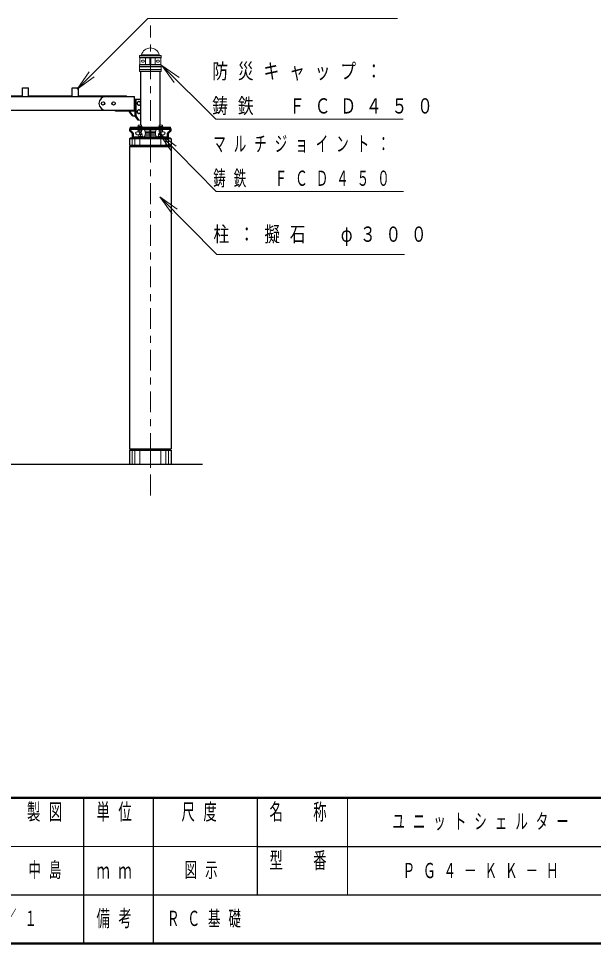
# Model space of a CAD drawing. Units: millimetres on the paper, scale 1:50. Extents: x -365 to 10, y -38 to 257.
# Drawn here: x -216.9 to -134.1, y 0 to 133.3 of the extents above; entities that cross this region are included whole.
import ezdxf

# ---------------------------------------------------------------- set-up
doc = ezdxf.new("R2010")
doc.units = ezdxf.units.MM
doc.linetypes.add('USER2', pattern=[6, 3, -1, 1, -1])
doc.layers.add('LY_1', color=7, linetype='Continuous', lineweight=13)
doc.layers.add('LY_2', color=7, linetype='Continuous', lineweight=13)
doc.styles.add('ＭＳ ゴシック', font='')
doc.styles.get('ＭＳ ゴシック').set_extended_font_data('MS Gothic')

msp = doc.modelspace()

# ---------------------------------------------------------------- linework, layer by layer
at = {"layer": 'LY_1', "linetype": 'USER2'}
msp.add_line((-197.891, 64.582), (-197.891, 132.321), dxfattribs=at)
at = {"layer": 'LY_1'}
for p, q in [((-199.289, 127.979), (-199.171, 128.097)), ((-199.171, 128.097), (-196.611, 128.097)), ((-196.493, 127.979), (-196.611, 128.097)), ((-199.471, 127.959), (-199.451, 127.979)), ((-199.471, 127.959), (-196.311, 127.959)), ((-199.471, 127.959), (-199.471, 127.699)), ((-199.471, 127.699), (-199.451, 127.679)), ((-199.471, 127.699), (-196.311, 127.699)), ((-199.431, 126.679), (-199.471, 126.639)), ((-199.451, 127.979), (-196.331, 127.979)), ((-199.451, 127.679), (-196.331, 127.679)), ((-199.451, 127.679), (-198.629, 127.643)), ((-199.431, 126.679), (-198.629, 126.714)), ((-199.431, 126.679), (-196.351, 126.679)), ((-199.391, 127.674), (-199.391, 126.683)), ((-199.041, 127.329), (-198.901, 127.329)), ((-199.041, 127.029), (-198.901, 127.029)), ((-198.591, 127.641), (-197.961, 127.641)), ((-198.591, 127.603), (-198.591, 126.753)), ((-198.591, 126.715), (-197.961, 126.715)), ((-197.961, 127.639), (-197.961, 126.719)), ((-197.191, 127.641), (-197.821, 127.641)), ((-197.821, 127.639), (-197.821, 126.719)), ((-197.191, 126.715), (-197.821, 126.715)), ((-197.191, 127.603), (-197.191, 126.753)), ((-196.331, 127.679), (-197.153, 127.643)), ((-196.351, 126.679), (-197.153, 126.714)), ((-196.741, 127.329), (-196.881, 127.329)), ((-196.741, 127.029), (-196.881, 127.029)), ((-196.391, 127.674), (-196.391, 126.683)), ((-196.351, 126.679), (-196.311, 126.639)), ((-196.331, 127.979), (-196.311, 127.959)), ((-196.331, 127.679), (-196.311, 127.699)), ((-196.311, 127.959), (-196.311, 127.699)), ((-208.449, 123.157), (-206.681, 125.632)), ((-199.471, 126.639), (-199.471, 126.399)), ((-199.471, 126.639), (-196.311, 126.639)), ((-199.471, 126.399), (-199.451, 126.379)), ((-199.471, 126.399), (-196.311, 126.399)), ((-199.451, 125.979), (-199.471, 125.959)), ((-199.471, 125.959), (-199.471, 125.719)), ((-199.471, 125.959), (-196.311, 125.959)), ((-199.471, 125.719), (-199.431, 125.679)), ((-199.471, 125.719), (-196.311, 125.719)), ((-199.451, 126.379), (-199.451, 125.979)), ((-199.451, 126.379), (-196.331, 126.379)), ((-199.451, 125.979), (-196.331, 125.979)), ((-199.431, 125.679), (-196.351, 125.679)), ((-196.311, 125.719), (-196.351, 125.679)), ((-196.311, 126.399), (-196.331, 126.379)), ((-196.331, 126.379), (-196.331, 125.979)), ((-196.331, 125.979), (-196.311, 125.959)), ((-196.311, 126.639), (-196.311, 126.399)), ((-196.311, 125.959), (-196.311, 125.719)), ((-196.222, 126.579), (-194.101, 124.458)), ((-196.222, 126.579), (-193.747, 124.811)), ((-194.455, 124.104), (-196.222, 126.579)), ((-208.449, 123.157), (-206.327, 125.279)), ((-205.974, 124.925), (-208.449, 123.157)), ((-194.991, 117.677), (-200.791, 117.677)), ((-200.791, 117.677), (-200.791, 117.496)), ((-199.691, 117.741), (-199.691, 117.677)), ((-199.091, 117.741), (-199.691, 117.741)), ((-199.151, 117.941), (-199.631, 117.941)), ((-199.631, 117.941), (-199.631, 117.741)), ((-199.151, 117.941), (-199.151, 117.741)), ((-199.091, 117.741), (-199.091, 117.677)), ((-196.691, 117.741), (-196.691, 117.677)), ((-196.091, 117.741), (-196.691, 117.741)), ((-196.631, 117.941), (-196.631, 117.741)), ((-196.151, 117.941), (-196.631, 117.941)), ((-196.151, 117.941), (-196.151, 117.741)), ((-196.091, 117.741), (-196.091, 117.677)), ((-194.991, 117.677), (-194.991, 117.496)), ((-200.791, 117.316), (-197.981, 117.316)), ((-200.391, 116.276), (-197.981, 116.276)), ((-199.791, 117.016), (-199.631, 117.016)), ((-199.791, 116.576), (-199.531, 116.576)), ((-199.691, 117.252), (-199.691, 117.316)), ((-199.691, 117.252), (-199.091, 117.252)), ((-199.631, 116.992), (-199.631, 117.252)), ((-199.631, 116.992), (-199.151, 116.992)), ((-199.591, 116.34), (-199.591, 116.276)), ((-199.591, 116.34), (-198.991, 116.34)), ((-199.551, 116.94), (-199.551, 116.992)), ((-199.551, 116.94), (-199.231, 116.94)), ((-199.531, 116.6), (-199.531, 116.34)), ((-199.531, 116.6), (-199.051, 116.6)), ((-199.451, 116.796), (-199.451, 116.6)), ((-199.131, 116.796), (-199.451, 116.796)), ((-199.391, 116.992), (-199.391, 117.252)), ((-199.291, 116.6), (-199.291, 116.34)), ((-199.231, 116.94), (-199.231, 116.992)), ((-199.151, 116.992), (-199.151, 117.252)), ((-199.131, 116.796), (-199.131, 116.6)), ((-199.091, 117.252), (-199.091, 117.316)), ((-199.051, 116.6), (-199.051, 116.34)), ((-198.991, 116.34), (-198.991, 116.276)), ((-198.691, 117.216), (-198.691, 117.096)), ((-198.651, 117.076), (-198.691, 117.096)), ((-198.691, 116.496), (-198.651, 116.516)), ((-198.691, 116.496), (-198.691, 116.376)), ((-198.651, 117.076), (-198.651, 116.896)), ((-197.981, 117.076), (-198.651, 117.076)), ((-198.611, 116.876), (-198.651, 116.896)), ((-198.651, 116.696), (-198.611, 116.716)), ((-198.651, 116.696), (-198.651, 116.516)), ((-197.981, 116.516), (-198.651, 116.516)), ((-198.611, 116.876), (-198.611, 116.716)), ((-197.981, 116.876), (-198.611, 116.876)), ((-197.981, 116.716), (-198.611, 116.716)), ((-197.981, 117.316), (-197.981, 116.276)), ((-197.841, 116.876), (-197.941, 116.876)), ((-194.991, 117.316), (-197.801, 117.316)), ((-197.801, 117.316), (-197.801, 116.276)), ((-197.801, 117.076), (-197.131, 117.076)), ((-197.801, 116.876), (-197.171, 116.876)), ((-197.801, 116.716), (-197.171, 116.716)), ((-197.801, 116.516), (-197.131, 116.516)), ((-195.391, 116.276), (-197.801, 116.276)), ((-197.171, 116.876), (-197.131, 116.896)), ((-197.171, 116.876), (-197.171, 116.716)), ((-197.131, 116.696), (-197.171, 116.716)), ((-197.131, 117.076), (-197.091, 117.096)), ((-197.131, 117.076), (-197.131, 116.896)), ((-197.131, 116.696), (-197.131, 116.516)), ((-197.091, 116.496), (-197.131, 116.516)), ((-197.091, 117.216), (-197.091, 117.096)), ((-197.091, 116.496), (-197.091, 116.376)), ((-196.791, 116.34), (-196.191, 116.34)), ((-196.791, 116.34), (-196.791, 116.276)), ((-196.731, 116.6), (-196.731, 116.34)), ((-196.251, 116.6), (-196.731, 116.6)), ((-196.691, 117.252), (-196.691, 117.316)), ((-196.091, 117.252), (-196.691, 117.252)), ((-196.331, 116.796), (-196.651, 116.796)), ((-196.651, 116.796), (-196.651, 116.6)), ((-196.631, 116.992), (-196.631, 117.252)), ((-196.151, 116.992), (-196.631, 116.992)), ((-196.627, 116.738), (-194.523, 114.599)), ((-196.627, 116.738), (-194.167, 114.95)), ((-194.88, 114.249), (-196.627, 116.738)), ((-196.551, 116.94), (-196.551, 116.992)), ((-196.231, 116.94), (-196.551, 116.94)), ((-196.491, 116.6), (-196.491, 116.34)), ((-196.391, 116.992), (-196.391, 117.252)), ((-196.331, 116.796), (-196.331, 116.6)), ((-196.251, 116.6), (-196.251, 116.34)), ((-195.991, 116.576), (-196.251, 116.576)), ((-196.231, 116.94), (-196.231, 116.992)), ((-196.191, 116.34), (-196.191, 116.276)), ((-196.151, 116.992), (-196.151, 117.252)), ((-195.991, 117.016), (-196.151, 117.016)), ((-196.091, 117.252), (-196.091, 117.316)), ((-200.516, 115.997), (-200.516, 115.096)), ((-200.141, 115.997), (-200.141, 115.096)), ((-199.391, 115.997), (-199.391, 115.096)), ((-197.891, 115.997), (-197.891, 115.096)), ((-196.391, 115.997), (-196.391, 115.096)), ((-195.641, 115.997), (-195.641, 115.096)), ((-195.266, 115.997), (-195.266, 115.096)), ((-196.51, 107.649), (-194.406, 105.51)), ((-196.51, 107.649), (-194.05, 105.861)), ((-194.763, 105.16), (-196.51, 107.649)), ((-200.516, 71.097), (-200.516, 69.097)), ((-200.141, 71.097), (-200.141, 69.097)), ((-199.391, 71.097), (-199.391, 69.097)), ((-197.891, 71.097), (-197.891, 69.097)), ((-196.391, 71.097), (-196.391, 69.097)), ((-195.641, 71.097), (-195.641, 69.097)), ((-195.266, 71.097), (-195.266, 69.097))]:
    msp.add_line(p, q, dxfattribs=at)
at = {"layer": 'LY_1', "lineweight": 25}
for p, q in [((-199.289, 125.679), (-199.289, 117.941)), ((-196.493, 117.941), (-196.493, 125.679)), ((-216.331, 123.327), (-215.451, 123.327)), ((-216.331, 122.097), (-216.331, 123.327)), ((-215.451, 122.097), (-215.451, 123.327)), ((-209.131, 123.327), (-208.251, 123.327)), ((-209.131, 122.097), (-209.131, 123.327)), ((-208.251, 122.097), (-208.251, 123.327)), ((-230.291, 122.097), (-204.291, 122.097)), ((-222.651, 122.177), (-216.331, 122.177)), ((-215.451, 122.177), (-209.131, 122.177)), ((-208.251, 122.177), (-201.351, 122.177)), ((-201.351, 122.097), (-201.351, 122.177)), ((-230.291, 120.097), (-204.291, 120.097)), ((-333.604, 69.097), (-190.398, 69.097))]:
    msp.add_line(p, q, dxfattribs=at)
at = {"layer": 'LY_1', "color": 40, "lineweight": 25}
for p, q in [((-204.291, 122.097), (-200.171, 122.097)), ((-200.171, 119.977), (-200.171, 122.097)), ((-200.171, 121.697), (-199.289, 121.697)), ((-200.086, 119.297), (-200.086, 121.697)), ((-199.958, 119.297), (-199.958, 121.697)), ((-204.291, 120.097), (-200.171, 120.097)), ((-202.891, 119.977), (-202.891, 120.097)), ((-200.171, 119.977), (-202.891, 119.977)), ((-200.906, 119.897), (-200.906, 119.977)), ((-200.906, 119.897), (-200.779, 119.897)), ((-200.481, 119.297), (-200.906, 119.897)), ((-200.779, 119.897), (-200.779, 119.977)), ((-200.354, 119.297), (-200.779, 119.897)), ((-200.481, 119.297), (-199.958, 119.297)), ((-199.661, 118.697), (-200.086, 119.297)), ((-199.534, 118.697), (-199.958, 119.297))]:
    msp.add_line(p, q, dxfattribs=at)
at = {"layer": 'LY_1', "color": 40}
msp.add_line((-199.661, 118.697), (-199.289, 118.697), dxfattribs=at)
at = {"layer": 'LY_1', "color": 140, "lineweight": 50}
for p, q in [((-200.791, 117.496), (-194.991, 117.496)), ((-200.791, 117.496), (-200.791, 117.213)), ((-194.991, 117.496), (-194.991, 117.213)), ((-200.391, 116.556), (-200.391, 116.096)), ((-200.391, 116.096), (-195.391, 116.096)), ((-195.391, 116.556), (-195.391, 116.096))]:
    msp.add_line(p, q, dxfattribs=at)
at = {"layer": 'LY_1', "color": 4, "lineweight": 25}
for p, q in [((-200.806, 116.097), (-200.891, 115.997)), ((-194.977, 116.096), (-200.805, 116.096)), ((-194.976, 116.098), (-194.89, 115.998)), ((-194.891, 115.997), (-200.891, 115.997)), ((-200.891, 115.996), (-200.891, 115.096)), ((-200.891, 115.096), (-194.891, 115.096)), ((-200.891, 114.896), (-194.891, 114.896)), ((-200.891, 114.896), (-200.891, 71.297)), ((-200.805, 115.096), (-200.805, 114.896)), ((-194.976, 115.096), (-194.976, 114.896)), ((-194.891, 115.996), (-194.891, 115.096)), ((-194.891, 114.896), (-194.891, 71.297)), ((-200.891, 71.297), (-194.891, 71.297)), ((-200.891, 71.097), (-194.891, 71.097)), ((-200.891, 71.097), (-200.891, 69.097)), ((-200.805, 71.297), (-200.805, 71.097)), ((-194.976, 71.297), (-194.976, 71.097)), ((-194.891, 71.097), (-194.891, 69.097))]:
    msp.add_line(p, q, dxfattribs=at)
at = {"layer": 'LY_1'}
for points in [[(-208.449, 123.157), (-198.275, 133.331), (-162.275, 133.331)], [(-196.222, 126.579), (-188.452, 118.809), (-161.452, 118.809)], [(-196.627, 116.738), (-188.412, 108.385), (-161.412, 108.385)], [(-196.51, 107.649), (-188.295, 99.297), (-161.295, 99.297)]]:
    msp.add_lwpolyline(points, dxfattribs=at)
at = {"layer": 'LY_1', "color": 40, "lineweight": 25}
for points in [[(-199.534, 121.397), (-199.516, 121.395), (-199.497, 121.392), (-199.479, 121.386), (-199.461, 121.378), (-199.444, 121.368), (-199.428, 121.356), (-199.412, 121.342), (-199.398, 121.326), (-199.384, 121.309), (-199.372, 121.289), (-199.36, 121.269), (-199.35, 121.247), (-199.342, 121.223), (-199.335, 121.199), (-199.329, 121.174), (-199.325, 121.149), (-199.323, 121.123), (-199.322, 121.097), (-199.323, 121.07), (-199.325, 121.044), (-199.329, 121.019), (-199.335, 120.994), (-199.342, 120.97), (-199.35, 120.947), (-199.36, 120.924), (-199.372, 120.904), (-199.384, 120.884), (-199.398, 120.867), (-199.412, 120.851), (-199.428, 120.837), (-199.444, 120.825), (-199.461, 120.815), (-199.479, 120.807), (-199.497, 120.801), (-199.516, 120.798), (-199.534, 120.797), (-199.553, 120.798), (-199.571, 120.801), (-199.589, 120.807), (-199.607, 120.815), (-199.624, 120.825), (-199.64, 120.837), (-199.656, 120.851), (-199.67, 120.867), (-199.684, 120.884), (-199.697, 120.904), (-199.708, 120.924), (-199.718, 120.947), (-199.726, 120.97), (-199.733, 120.994), (-199.739, 121.019), (-199.743, 121.044), (-199.745, 121.07), (-199.746, 121.097), (-199.745, 121.123), (-199.743, 121.149), (-199.739, 121.174), (-199.733, 121.199), (-199.726, 121.223), (-199.718, 121.247), (-199.708, 121.269), (-199.697, 121.289), (-199.684, 121.309), (-199.67, 121.326), (-199.656, 121.342), (-199.64, 121.356), (-199.624, 121.368), (-199.607, 121.378), (-199.589, 121.386), (-199.571, 121.392), (-199.553, 121.395)], [(-199.534, 120.197), (-199.516, 120.195), (-199.497, 120.192), (-199.479, 120.186), (-199.461, 120.178), (-199.444, 120.168), (-199.428, 120.156), (-199.412, 120.142), (-199.398, 120.126), (-199.384, 120.109), (-199.372, 120.089), (-199.36, 120.069), (-199.35, 120.047), (-199.342, 120.023), (-199.335, 119.999), (-199.329, 119.974), (-199.325, 119.949), (-199.323, 119.923), (-199.322, 119.897), (-199.323, 119.87), (-199.325, 119.844), (-199.329, 119.819), (-199.335, 119.794), (-199.342, 119.77), (-199.35, 119.747), (-199.36, 119.724), (-199.372, 119.704), (-199.384, 119.684), (-199.398, 119.667), (-199.412, 119.651), (-199.428, 119.637), (-199.444, 119.625), (-199.461, 119.615), (-199.479, 119.607), (-199.497, 119.601), (-199.516, 119.598), (-199.534, 119.597), (-199.553, 119.598), (-199.571, 119.601), (-199.589, 119.607), (-199.607, 119.615), (-199.624, 119.625), (-199.64, 119.637), (-199.656, 119.651), (-199.67, 119.667), (-199.684, 119.684), (-199.697, 119.704), (-199.708, 119.724), (-199.718, 119.747), (-199.726, 119.77), (-199.733, 119.794), (-199.739, 119.819), (-199.743, 119.844), (-199.745, 119.87), (-199.746, 119.897), (-199.745, 119.923), (-199.743, 119.949), (-199.739, 119.974), (-199.733, 119.999), (-199.726, 120.023), (-199.718, 120.047), (-199.708, 120.069), (-199.697, 120.089), (-199.684, 120.109), (-199.67, 120.126), (-199.656, 120.142), (-199.64, 120.156), (-199.624, 120.168), (-199.607, 120.178), (-199.589, 120.186), (-199.571, 120.192), (-199.553, 120.195)]]:
    msp.add_lwpolyline(points, close=True, dxfattribs=at)
for centre in [(-204.691, 121.097), (-203.191, 121.097)]:
    msp.add_circle(centre, 0.24, dxfattribs=at)
at = {"layer": 'LY_1'}
for centre, radius, start, end in [((-197.891, 127.777), 1.319, 14.00253, 165.99746), ((-199.041, 127.179), 0.15, 90, 270), ((-198.901, 127.179), 0.15, 270, 90), ((-198.631, 127.603), 0.04, 0, 87.5), ((-198.631, 126.753), 0.04, 272.5, 0), ((-198.001, 127.639), 0.04, 0, 90), ((-198.001, 126.719), 0.04, 270, 0), ((-197.781, 127.639), 0.04, 90, 180), ((-197.781, 126.719), 0.04, 180, 270), ((-197.151, 127.603), 0.04, 92.5, 180), ((-197.151, 126.753), 0.04, 180, 267.5), ((-196.881, 127.179), 0.15, 90, 270), ((-196.741, 127.179), 0.15, 270, 90), ((-199.791, 116.796), 0.22, 90.00001, 267.3386), ((-199.491, 116.796), 0.22, 0.00016, 40.88696), ((-198.791, 117.216), 0.1, 0, 90), ((-198.791, 116.376), 0.1, 270, 0), ((-196.991, 117.216), 0.1, 89.99999, 180), ((-196.991, 116.376), 0.1, 179.99999, 270), ((-196.291, 116.796), 0.22, 139.11303, 179.99984), ((-195.991, 116.796), 0.22, 270, 90)]:
    msp.add_arc(centre, radius, start, end, dxfattribs=at)
at = {"layer": 'LY_1', "color": 40, "lineweight": 25}
msp.add_arc((-204.291, 121.097), 1, 90, 270, dxfattribs=at)
at = {"layer": 'LY_1', "color": 140, "lineweight": 50}
for centre, radius, start, end in [((-200.591, 117.213), 0.2, 180, 242.74229), ((-200.929, 116.556), 0.538, 0, 62.74229), ((-194.853, 116.556), 0.538, 117.25771, 179.99999), ((-195.191, 117.213), 0.2, 297.25771, 0)]:
    msp.add_arc(centre, radius, start, end, dxfattribs=at)
at = {"layer": 'LY_2', "lineweight": 50}
for p, q in [((-365, 21), (0, 21)), ((-365, 0), (0, 0))]:
    msp.add_line(p, q, dxfattribs=at)
at = {"layer": 'LY_2', "color": 211, "lineweight": 25}
for p, q in [((-207.5, 21), (-207.5, 0)), ((-197.5, 21), (-197.5, 7)), ((-182.5, 21), (-182.5, 7)), ((-182.5, 14), (-70, 14)), ((-237.5, 7), (0, 7))]:
    msp.add_line(p, q, dxfattribs=at)
at = {"layer": 'LY_2'}
for p, q in [((-169.5, 21), (-169.5, 7)), ((-237.5, 14), (-182.5, 14))]:
    msp.add_line(p, q, dxfattribs=at)
at = {"layer": 'LY_2', "lineweight": 25}
msp.add_line((-197.5, 7), (-197.5, 0), dxfattribs=at)

# ---------------------------------------------------------------- texts
at = {"layer": 'LY_1', "char_height": 2.199, "style": 'ＭＳ ゴシック'}
for s, insert, attachment_point in [('\\T1.64;\\W0.75;防災キャップ：', (-188.962, 125.609), 4), ('\\T1.64;\\W0.75;鋳鉄\u3000ＦＣＤ４５０', (-188.962, 120.609), 4), ('\\T1.64;\\W0.6;マルチジョイント：', (-188.829, 115.185), 4), ('\\T1.64;\\W0.6;鋳鉄\u3000ＦＣＤ４５０', (-188.829, 110.185), 4), ('\\T1.63;\\W0.75;柱：擬石\u3000φ３００', (-188.799, 101.947), 4), ('\\T1.64;\\W0.6;ユニットシェルター', (-149.75, 17.5), 5), ('\\T1.64;\\W0.6;中島', (-212.5, 10.5), 5), ('\\T1.64;\\W0.6;図示', (-190, 10.5), 5), ('\\T1.64;\\W0.6;ＰＧ４－ＫＫ－Ｈ', (-149.75, 10.5), 5), ('\\T1.64;\\W0.6;１／１', (-217.5, 3.5), 5), ('\\T1.64;\\W0.6;ＲＣ基礎', (-195.5, 3.5), 4)]:
    msp.add_mtext(s, dxfattribs=dict(at, insert=insert, attachment_point=attachment_point))
at = {"layer": 'LY_2', "color": 4, "char_height": 2.346, "style": 'ＭＳ ゴシック'}
for s, insert, attachment_point in [('\\T1.64;\\W0.6;製図', (-212.5, 20.167), 2), ('\\T1.64;\\W0.6;単位', (-202.5, 20.167), 2), ('\\T1.64;\\W0.6;尺度', (-190.25, 20.167), 2), ('\\T1.64;\\W0.6;名\u3000称', (-176, 20.167), 2), ('\\T1.64;\\W0.6;型\u3000番', (-176, 13.167), 2), ('\\T1.64;\\W0.6;ｍｍ', (-202.5, 10.5), 5), ('\\T1.64;\\W0.6;備考', (-202.5, 3.5), 5)]:
    msp.add_mtext(s, dxfattribs=dict(at, insert=insert, attachment_point=attachment_point))

doc.saveas('drawing.dxf')
